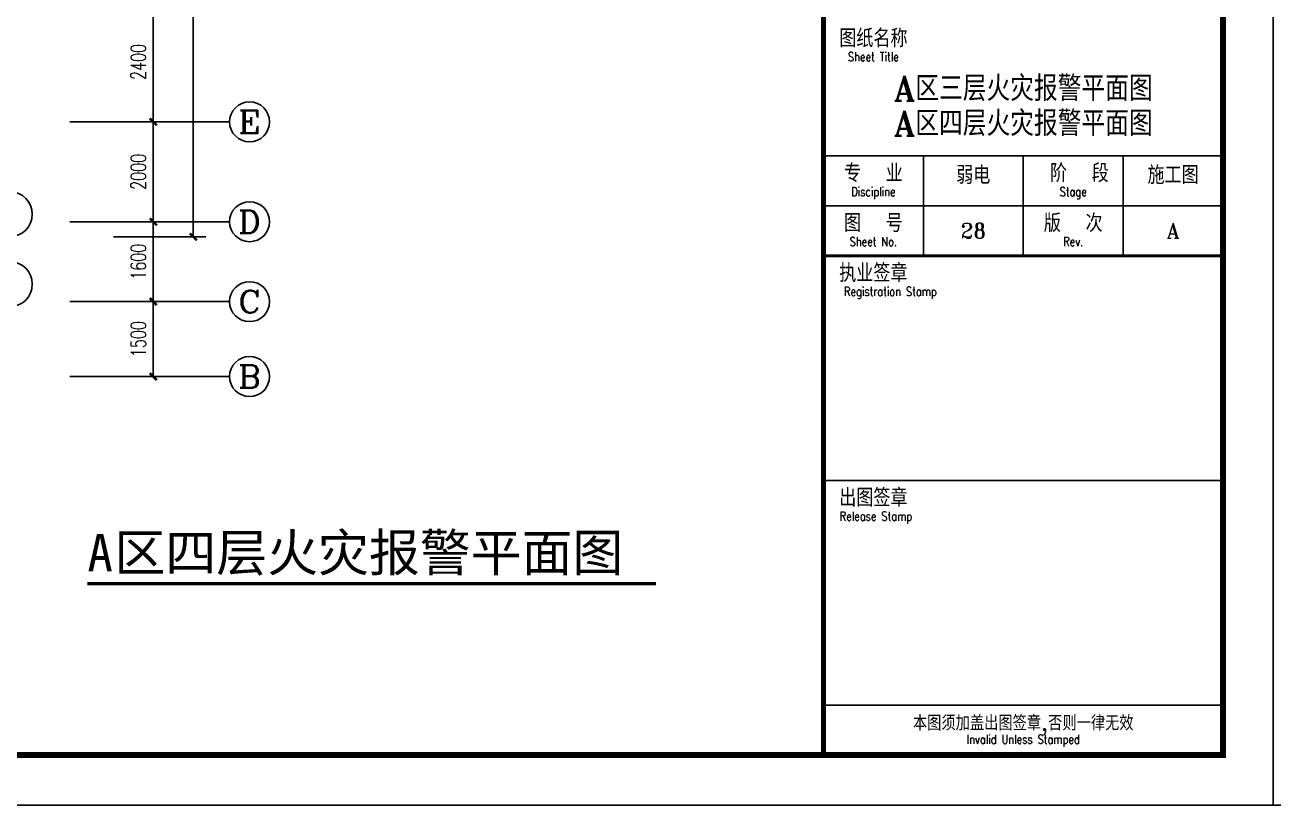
# Model space of a CAD drawing. Extents: x 190999 to 918899, y -200814 to 215286.
# Drawn here: x 284916 to 309899, y -12314 to 3308 of the extents above; entities that cross this region are included whole.
import ezdxf
from ezdxf.enums import TextEntityAlignment as Align

# ---------------------------------------------------------------- set-up
doc = ezdxf.new("R2010")
doc.units = 0
doc.header["$LTSCALE"] = 1000
doc.header["$MEASUREMENT"] = 0
doc.layers.get('Defpoints').update_dxf_attribs({"color": 1})
for name, color, linetype in [('A-外包装修', 250, 'Continuous'), ('AXIS', 3, 'Continuous'), ('AXIS_TEXT', 7, 'Continuous'), ('DIM_SYMB', 3, 'Continuous'), ('PUB_TEXT', 7, 'Continuous'), ('图框', 189, 'Continuous')]:
    doc.layers.add(name, color=color, linetype=linetype)
doc.styles.add('_TCH_AXIS', font='COMPLEX', dxfattribs={"bigfont": 'GBCBIG'})
doc.styles.add('COMPLEX', font='COMPLEX')
doc.styles.add('DIM_FONT', font='SIMPLEX', dxfattribs={"width": 0.7, "bigfont": 'GBCBIG'})
doc.styles.add('HT', font='simhei.ttf')
doc.styles.add('TKZ1_tjhts.shx', font='tjromant.shx', dxfattribs={"bigfont": 'tjhts.shx'})
doc.styles.add('TKZ2_tjkts.shx', font='tjromant.shx', dxfattribs={"bigfont": 'tjkts.shx'})
doc.dimstyles.new('DIMN', dxfattribs={"dimtxt": 300, "dimasz": 100, "dimexe": 250, "dimexo": 300, "dimgap": 150, "dimtad": 1, "dimdec": 0, "dimzin": 0, "dimdsep": 46, "dimtxsty": 'DIM_FONT', "dimblk": 'ARCHTICK', "dimcen": 0.09, "dimclrt": 7, "dimazin": 2, "dimtfac": 1, "dimtdec": 0, "dimtix": 1, "dimtmove": 2, "dimatfit": 3, "dimfxl": 0, "dimtolj": 1, "dimtzin": 0, "dimarcsym": 0})

# ---------------------------------------------------------------- blocks, each defined once
blk = doc.blocks.new('TJAD_TK_A0')
at = {"layer": '图框'}
for p, q in [((973, -441.7), (973, 399.3)), ((2162, -441.7), (2162, 399.3)), ((2072, -311.7), (2152, -311.7)), ((2092, -311.7), (2092, -331.7)), ((2112, -311.7), (2112, -331.7)), ((2132, -311.7), (2132, -331.7)), ((2072, -321.7), (2152, -321.7)), ((2072, -376.7), (2152, -376.7)), ((2072, -421.7), (2152, -421.7)), ((973, -441.7), (2162, -441.7))]:
    blk.add_line(p, q, dxfattribs=at)
at = {"layer": '图框', "const_width": 1.2}
blk.add_lwpolyline([(2152, -431.7), (2152, 389.3), (998, 389.3), (998, -431.7)], close=True, dxfattribs=at)
at = {"layer": '图框'}
for points, const_width in [([(2072, 389.3), (2072, -431.7)], 1), ([(2072, -331.7), (2152, -331.7)], 0.6)]:
    blk.add_lwpolyline(points, dxfattribs=dict(at, const_width=const_width))
at = {"layer": '图框', "style": 'TKZ2_tjkts.shx'}
for s, height, p in [('图纸名称', 3.6, (2082, -288.16)), ('专  业', 3.6, (2082, -315.16)), (' 阶  段', 3.6, (2122, -315.16)), ('图  号', 3.6, (2082, -325.16)), ('版  次', 3.6, (2122, -325.16)), ('执业签章', 3.6, (2082, -335.16)), ('出图签章', 3.6, (2082, -380.16)), ('本图须加盖出图签章,否则一律无效', 3, (2112, -425.28))]:
    blk.add_text(s, height=height, dxfattribs=at).set_placement(p, align=Align.MIDDLE_CENTER)
at = {"layer": '图框', "style": 'TKZ2_tjkts.shx', "width": 0.8}
for s, p in [('Sheet Title', (2082, -291.86)), ('Discipline', (2082, -318.86)), ('Stage', (2122, -318.86)), ('Sheet No.', (2082, -328.86)), ('Rev.', (2122, -328.86)), ('Registration Stamp', (2085.41, -338.86)), ('Release Stamp', (2082.52, -383.86)), ('Invalid Unless Stamped', (2112, -428.53))]:
    blk.add_text(s, height=1.8, dxfattribs=at).set_placement(p, align=Align.MIDDLE_CENTER)
at = {"layer": '图框', "color": 3, "style": 'TKZ1_tjhts.shx'}
for s, height, p in [('弱电', 3.6, (2102, -315.54)), ('施工图', 3.6, (2142, -315.54)), ('A', 3, (2142, -326.7))]:
    blk.add_text(s, height=height, dxfattribs=at).set_placement(p, align=Align.MIDDLE_CENTER)
blk = doc.blocks.new('_ArchTick')
at = {"const_width": 0.5}
blk.add_lwpolyline([(-0.7, -0.7), (0.7, 0.7)], dxfattribs=at)
blk = doc.blocks.new('*D902')
at = {"layer": 'AXIS', "color": 0, "lineweight": -2}
for p, q in [((286690, 3767), (287735, 3767)), ((287485, 1367), (287485, 3767)), ((286690, 1367), (287735, 1367))]:
    blk.add_line(p, q, dxfattribs=at)
at = {"layer": 'Defpoints', "color": 0}
for p in [(286390, 3767), (287485, 3767), (286390, 1367)]:
    blk.add_point(p, dxfattribs=at)
at = {"layer": 'AXIS', "color": 0, "lineweight": -2, "xscale": 100, "yscale": 100, "zscale": 100}
for p, rotation in [((287485, 3767), 90), ((287485, 1367), 270)]:
    blk.add_blockref('_ArchTick', p, dxfattribs=dict(at, rotation=rotation))
at = {"layer": 'AXIS', "color": 7, "insert": (287185, 2567), "char_height": 300, "attachment_point": 5, "rotation": 90, "style": 'DIM_FONT'}
blk.add_mtext('\\A1;2400', dxfattribs=at)
blk = doc.blocks.new('*D903')
at = {"layer": 'AXIS', "color": 0, "lineweight": -2}
for p, q in [((286690, 1367), (287735, 1367)), ((287485, -633), (287485, 1367)), ((286690, -633), (287735, -633))]:
    blk.add_line(p, q, dxfattribs=at)
at = {"layer": 'Defpoints', "color": 0}
for p in [(286390, 1367), (287485, 1367), (286390, -633)]:
    blk.add_point(p, dxfattribs=at)
at = {"layer": 'AXIS', "color": 0, "lineweight": -2, "xscale": 100, "yscale": 100, "zscale": 100}
for p, rotation in [((287485, 1367), 90), ((287485, -633), 270)]:
    blk.add_blockref('_ArchTick', p, dxfattribs=dict(at, rotation=rotation))
at = {"layer": 'AXIS', "color": 7, "insert": (287185, 367), "char_height": 300, "attachment_point": 5, "rotation": 90, "style": 'DIM_FONT'}
blk.add_mtext('\\A1;2000', dxfattribs=at)
blk = doc.blocks.new('*D904')
at = {"layer": 'AXIS', "color": 0, "lineweight": -2}
for p, q in [((286690, -633), (287735, -633)), ((287485, -2233), (287485, -633)), ((286690, -2233), (287735, -2233))]:
    blk.add_line(p, q, dxfattribs=at)
at = {"layer": 'Defpoints', "color": 0}
for p in [(286390, -633), (287485, -633), (286390, -2233)]:
    blk.add_point(p, dxfattribs=at)
at = {"layer": 'AXIS', "color": 0, "lineweight": -2, "xscale": 100, "yscale": 100, "zscale": 100}
for p, rotation in [((287485, -633), 90), ((287485, -2233), 270)]:
    blk.add_blockref('_ArchTick', p, dxfattribs=dict(at, rotation=rotation))
at = {"layer": 'AXIS', "color": 7, "insert": (287185, -1433), "char_height": 300, "attachment_point": 5, "rotation": 90, "style": 'DIM_FONT'}
blk.add_mtext('\\A1;1600', dxfattribs=at)
blk = doc.blocks.new('*D905')
at = {"layer": 'AXIS', "color": 0, "lineweight": -2}
for p, q in [((286690, -2233), (287735, -2233)), ((287485, -3733), (287485, -2233)), ((286690, -3733), (287735, -3733))]:
    blk.add_line(p, q, dxfattribs=at)
at = {"layer": 'Defpoints', "color": 0}
for p in [(286390, -2233), (287485, -2233), (286390, -3733)]:
    blk.add_point(p, dxfattribs=at)
at = {"layer": 'AXIS', "color": 0, "lineweight": -2, "xscale": 100, "yscale": 100, "zscale": 100}
for p, rotation in [((287485, -2233), 90), ((287485, -3733), 270)]:
    blk.add_blockref('_ArchTick', p, dxfattribs=dict(at, rotation=rotation))
at = {"layer": 'AXIS', "color": 7, "insert": (287185, -2983), "char_height": 300, "attachment_point": 5, "rotation": 90, "style": 'DIM_FONT'}
blk.add_mtext('\\A1;1500', dxfattribs=at)
blk = doc.blocks.new('*D906')
at = {"layer": 'AXIS', "color": 0, "lineweight": -2}
for p, q in [((286690, 23667), (288535, 23667)), ((288285, -933), (288285, 23667)), ((286690, -933), (288535, -933))]:
    blk.add_line(p, q, dxfattribs=at)
at = {"layer": 'Defpoints', "color": 0}
for p in [(286390, 23667), (288285, 23667), (286390, -933)]:
    blk.add_point(p, dxfattribs=at)
at = {"layer": 'AXIS', "color": 0, "lineweight": -2, "xscale": 100, "yscale": 100, "zscale": 100}
for p, rotation in [((288285, 23667), 90), ((288285, -933), 270)]:
    blk.add_blockref('_ArchTick', p, dxfattribs=dict(at, rotation=rotation))
at = {"layer": 'AXIS', "color": 7, "insert": (287985, 11367), "char_height": 300, "attachment_point": 5, "rotation": 90, "style": 'DIM_FONT'}
blk.add_mtext('\\A1;24600', dxfattribs=at)
blk = doc.blocks.new('_AXISO')
blk.add_circle((0, 0), 0.5)
at = {"layer": 'AXIS_TEXT', "style": 'COMPLEX', "width": 1.041667}
blk.add_attdef('A', text='', height=0.56, dxfattribs=at).set_placement((-0.25, -0.28), (0.25, -0.28), align=Align.FIT)

msp = doc.modelspace()

# ---------------------------------------------------------------- linework, layer by layer
at = {"layer": 'A-外包装修'}
for centre in [(284611.6, -482.6), (284611.6, -1882.6)]:
    msp.add_circle(centre, 450, dxfattribs=at)
at = {"layer": 'AXIS'}
for p, q in [((285811.6, 1367.4), (289011.6, 1367.4)), ((285811.6, -632.6), (289011.6, -632.6)), ((285811.6, -2232.6), (289011.6, -2232.6)), ((285811.6, -3732.6), (289011.6, -3732.6))]:
    msp.add_line(p, q, dxfattribs=at)
at = {"layer": 'DIM_SYMB', "const_width": 70}
msp.add_lwpolyline([(286166.5, -7880.6), (297548.9, -7880.6)], dxfattribs=at)

# ---------------------------------------------------------------- block references
at = {"layer": 'AXIS'}
ref = msp.add_blockref('_AXISO', (289411.6, 1367.4), dxfattribs=dict(at, xscale=800, yscale=800, zscale=800))
ref.add_attrib('A', 'E', dxfattribs={"layer": 'AXIS_TEXT', "height": 452.5, "style": '_TCH_AXIS', "width": 1.3125}).set_placement((289185.4, 1141.1), (289637.9, 1141.1), align=Align.FIT)
ref = msp.add_blockref('_AXISO', (289411.6, -632.6), dxfattribs=dict(at, xscale=800, yscale=800, zscale=800))
ref.add_attrib('A', 'D', dxfattribs={"layer": 'AXIS_TEXT', "height": 452.5, "style": '_TCH_AXIS', "width": 1.235294}).set_placement((289185.4, -858.9), (289637.9, -858.9), align=Align.FIT)
ref = msp.add_blockref('_AXISO', (289411.6, -2232.6), dxfattribs=dict(at, xscale=800, yscale=800, zscale=800))
ref.add_attrib('A', 'C', dxfattribs={"layer": 'AXIS_TEXT', "height": 452.5, "style": '_TCH_AXIS', "width": 1.4}).set_placement((289185.4, -2458.9), (289637.9, -2458.9), align=Align.FIT)
ref = msp.add_blockref('_AXISO', (289411.6, -3732.6), dxfattribs=dict(at, xscale=800, yscale=800, zscale=800))
ref.add_attrib('A', 'B', dxfattribs={"layer": 'AXIS_TEXT', "height": 452.5, "style": '_TCH_AXIS', "width": 1.235294}).set_placement((289185.4, -3958.9), (289637.9, -3958.9), align=Align.FIT)
at = {"layer": '图框', "xscale": 100, "yscale": 100, "zscale": 100}
for p in [(93698.6, 31856.8), (212598.6, 31856.8)]:
    msp.add_blockref('TJAD_TK_A0', p, dxfattribs=at)

# ---------------------------------------------------------------- texts
at = {"layer": 'PUB_TEXT', "style": 'HT'}
for s, height, p in [('A', 746.8, (286166.5, -7630.9)), ('区四层火灾报警平面图', 746.84, (286706.6, -7630.9))]:
    msp.add_text(s, height=height, dxfattribs=at).set_placement(p)
at = {"layer": '图框', "color": 3, "style": 'TKZ1_tjhts.shx'}
for s, height, p in [('A区三层火灾报警平面图', 500, (304898.5, 2036.5)), ('A区四层火灾报警平面图', 500, (304898.5, 1336.5)), ('28', 300, (303898.5, -813.5))]:
    msp.add_text(s, height=height, dxfattribs=at).set_placement(p, align=Align.MIDDLE_CENTER)

# ---------------------------------------------------------------- dimensions: what is measured, and where the dimension line sits
at = {"layer": 'AXIS'}
for p1, p2, distance, picture, middle in [((286390.1, -932.6), (286390.1, 23667.4), -1894.4, '*D906', (287984.6, 11367.4)), ((286390.1, 1367.4), (286390.1, 3767.4), -1094.4, '*D902', (287184.6, 2567.4)), ((286390.1, -632.6), (286390.1, 1367.4), -1094.4, '*D903', (287184.6, 367.4)), ((286390.1, -2232.6), (286390.1, -632.6), -1094.4, '*D904', (287184.6, -1432.6)), ((286390.1, -3732.6), (286390.1, -2232.6), -1094.4, '*D905', (287184.6, -2982.6))]:
    dim = msp.add_aligned_dim(p1=p1, p2=p2, distance=distance, dimstyle='DIMN', dxfattribs=at)
    dim.commit()
    dim.dimension.update_dxf_attribs({"geometry": picture, "text_midpoint": middle})

doc.saveas('drawing.dxf')
